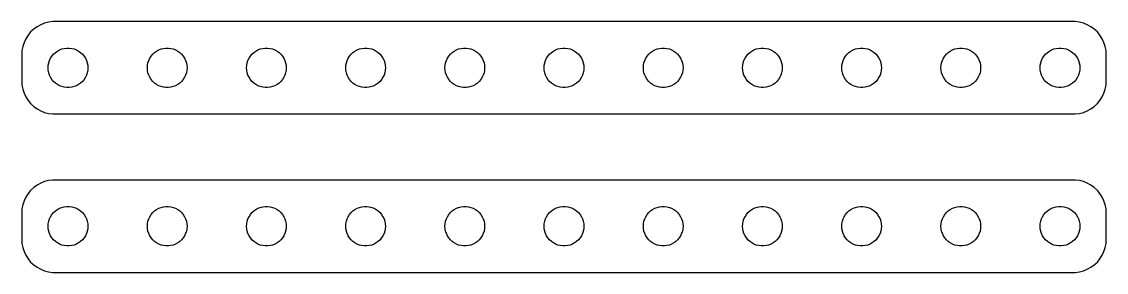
# Model space of a CAD drawing. Header units: metres. Extents: x -82 to 82, y 17 to 55.
import ezdxf

# ---------------------------------------------------------------- set-up
doc = ezdxf.new("R2010")
doc.units = ezdxf.units.M

msp = doc.modelspace()

# ---------------------------------------------------------------- linework, layer by layer
for p, q in [((-79.6791, 54.2216), (-80.1871, 53.8526)), ((-79.1289, 54.5241), (-79.6791, 54.2216)), ((-78.5451, 54.7553), (-79.1289, 54.5241)), ((-77.9369, 54.9114), (-78.5451, 54.7553)), ((-77.3139, 54.9901), (-77.9369, 54.9114)), ((77.3139, 54.9901), (-77.3139, 54.9901)), ((77.9369, 54.9114), (77.3139, 54.9901)), ((78.5451, 54.7553), (77.9369, 54.9114)), ((79.1289, 54.5241), (78.5451, 54.7553)), ((79.6791, 54.2216), (79.1289, 54.5241)), ((80.1871, 53.8526), (79.6791, 54.2216)), ((-81.0451, 52.9389), (-81.3815, 52.4088)), ((-80.6448, 53.4227), (-81.0451, 52.9389)), ((-80.1871, 53.8526), (-80.6448, 53.4227)), ((80.6448, 53.4227), (80.1871, 53.8526)), ((81.0451, 52.9389), (80.6448, 53.4227)), ((81.3815, 52.4088), (81.0451, 52.9389)), ((-81.8429, 51.2434), (-81.9606, 50.6267)), ((-81.6489, 51.8406), (-81.8429, 51.2434)), ((-81.3815, 52.4088), (-81.6489, 51.8406)), ((-76.2773, 50.7145), (-75.927, 50.8532)), ((-75.927, 50.8532), (-75.5621, 50.9469)), ((-75.5621, 50.9469), (-75.1884, 50.9941)), ((-75.1884, 50.9941), (-74.8116, 50.9941)), ((-74.8116, 50.9941), (-74.4379, 50.9469)), ((-74.4379, 50.9469), (-74.073, 50.8532)), ((-74.073, 50.8532), (-73.7227, 50.7145)), ((-61.2773, 50.7145), (-60.927, 50.8532)), ((-60.927, 50.8532), (-60.5621, 50.9469)), ((-60.5621, 50.9469), (-60.1884, 50.9941)), ((-60.1884, 50.9941), (-59.8116, 50.9941)), ((-59.8116, 50.9941), (-59.4379, 50.9469)), ((-59.4379, 50.9469), (-59.0729, 50.8532)), ((-59.0729, 50.8532), (-58.7227, 50.7145)), ((-46.2773, 50.7145), (-45.927, 50.8532)), ((-45.927, 50.8532), (-45.5621, 50.9469)), ((-45.5621, 50.9469), (-45.1884, 50.9941)), ((-45.1884, 50.9941), (-44.8116, 50.9941)), ((-44.8116, 50.9941), (-44.4379, 50.9469)), ((-44.4379, 50.9469), (-44.0729, 50.8532)), ((-44.0729, 50.8532), (-43.7227, 50.7145)), ((-31.2773, 50.7145), (-30.927, 50.8532)), ((-30.927, 50.8532), (-30.5621, 50.9469)), ((-30.5621, 50.9469), (-30.1884, 50.9941)), ((-30.1884, 50.9941), (-29.8116, 50.9941)), ((-29.8116, 50.9941), (-29.4379, 50.9469)), ((-29.4379, 50.9469), (-29.0729, 50.8532)), ((-29.0729, 50.8532), (-28.7227, 50.7145)), ((-16.2773, 50.7145), (-15.927, 50.8532)), ((-15.927, 50.8532), (-15.5621, 50.9469)), ((-15.5621, 50.9469), (-15.1884, 50.9941)), ((-15.1884, 50.9941), (-14.8116, 50.9941)), ((-14.8116, 50.9941), (-14.4379, 50.9469)), ((-14.4379, 50.9469), (-14.0729, 50.8532)), ((-14.0729, 50.8532), (-13.7227, 50.7145)), ((-1.27733, 50.7145), (-0.92705, 50.8532)), ((-0.92705, 50.8532), (-0.56213, 50.9469)), ((-0.56213, 50.9469), (-0.18837, 50.9941)), ((-0.18837, 50.9941), (0.18837, 50.9941)), ((0.18837, 50.9941), (0.56213, 50.9469)), ((0.56213, 50.9469), (0.92705, 50.8532)), ((0.92705, 50.8532), (1.27733, 50.7145)), ((13.7227, 50.7145), (14.0729, 50.8532)), ((14.0729, 50.8532), (14.4379, 50.9469)), ((14.4379, 50.9469), (14.8116, 50.9941)), ((14.8116, 50.9941), (15.1884, 50.9941)), ((15.1884, 50.9941), (15.5621, 50.9469)), ((15.5621, 50.9469), (15.927, 50.8532)), ((15.927, 50.8532), (16.2773, 50.7145)), ((28.7227, 50.7145), (29.0729, 50.8532)), ((29.0729, 50.8532), (29.4379, 50.9469)), ((29.4379, 50.9469), (29.8116, 50.9941)), ((29.8116, 50.9941), (30.1884, 50.9941)), ((30.1884, 50.9941), (30.5621, 50.9469)), ((30.5621, 50.9469), (30.927, 50.8532)), ((30.927, 50.8532), (31.2773, 50.7145)), ((43.7227, 50.7145), (44.0729, 50.8532)), ((44.0729, 50.8532), (44.4379, 50.9469)), ((44.4379, 50.9469), (44.8116, 50.9941)), ((44.8116, 50.9941), (45.1884, 50.9941)), ((45.1884, 50.9941), (45.5621, 50.9469)), ((45.5621, 50.9469), (45.927, 50.8532)), ((45.927, 50.8532), (46.2773, 50.7145)), ((58.7227, 50.7145), (59.0729, 50.8532)), ((59.0729, 50.8532), (59.4379, 50.9469)), ((59.4379, 50.9469), (59.8116, 50.9941)), ((59.8116, 50.9941), (60.1884, 50.9941)), ((60.1884, 50.9941), (60.5621, 50.9469)), ((60.5621, 50.9469), (60.927, 50.8532)), ((60.927, 50.8532), (61.2773, 50.7145)), ((73.7227, 50.7145), (74.073, 50.8532)), ((74.073, 50.8532), (74.4379, 50.9469)), ((74.4379, 50.9469), (74.8116, 50.9941)), ((74.8116, 50.9941), (75.1884, 50.9941)), ((75.1884, 50.9941), (75.5621, 50.9469)), ((75.5621, 50.9469), (75.927, 50.8532)), ((75.927, 50.8532), (76.2773, 50.7145)), ((81.6489, 51.8406), (81.3815, 52.4088)), ((81.8429, 51.2434), (81.6489, 51.8406)), ((81.9606, 50.6267), (81.8429, 51.2434)), ((-81.9606, 50.6267), (-82, 50)), ((-82, 50), (-82, 46)), ((-77.7893, 49.1044), (-77.6289, 49.4453)), ((-77.6289, 49.4453), (-77.427, 49.7634)), ((-77.427, 49.7634), (-77.1869, 50.0536)), ((-77.1869, 50.0536), (-76.9123, 50.3115)), ((-76.9123, 50.3115), (-76.6075, 50.533)), ((-76.6075, 50.533), (-76.2773, 50.7145)), ((-73.7227, 50.7145), (-73.3925, 50.533)), ((-73.3925, 50.533), (-73.0877, 50.3115)), ((-73.0877, 50.3115), (-72.8131, 50.0536)), ((-72.8131, 50.0536), (-72.573, 49.7634)), ((-72.573, 49.7634), (-72.3711, 49.4453)), ((-72.3711, 49.4453), (-72.2107, 49.1044)), ((-62.7893, 49.1044), (-62.6289, 49.4453)), ((-62.6289, 49.4453), (-62.427, 49.7634)), ((-62.427, 49.7634), (-62.1869, 50.0536)), ((-62.1869, 50.0536), (-61.9123, 50.3115)), ((-61.9123, 50.3115), (-61.6075, 50.533)), ((-61.6075, 50.533), (-61.2773, 50.7145)), ((-58.7227, 50.7145), (-58.3925, 50.533)), ((-58.3925, 50.533), (-58.0877, 50.3115)), ((-58.0877, 50.3115), (-57.8131, 50.0536)), ((-57.8131, 50.0536), (-57.5729, 49.7634)), ((-57.5729, 49.7634), (-57.3711, 49.4453)), ((-57.3711, 49.4453), (-57.2107, 49.1044)), ((-47.7893, 49.1044), (-47.6289, 49.4453)), ((-47.6289, 49.4453), (-47.427, 49.7634)), ((-47.427, 49.7634), (-47.1869, 50.0536)), ((-47.1869, 50.0536), (-46.9123, 50.3115)), ((-46.9123, 50.3115), (-46.6075, 50.533)), ((-46.6075, 50.533), (-46.2773, 50.7145)), ((-43.7227, 50.7145), (-43.3925, 50.533)), ((-43.3925, 50.533), (-43.0877, 50.3115)), ((-43.0877, 50.3115), (-42.8131, 50.0536)), ((-42.8131, 50.0536), (-42.5729, 49.7634)), ((-42.5729, 49.7634), (-42.3711, 49.4453)), ((-42.3711, 49.4453), (-42.2107, 49.1044)), ((-32.7893, 49.1044), (-32.6289, 49.4453)), ((-32.6289, 49.4453), (-32.427, 49.7634)), ((-32.427, 49.7634), (-32.1869, 50.0536)), ((-32.1869, 50.0536), (-31.9123, 50.3115)), ((-31.9123, 50.3115), (-31.6075, 50.533)), ((-31.6075, 50.533), (-31.2773, 50.7145)), ((-28.7227, 50.7145), (-28.3925, 50.533)), ((-28.3925, 50.533), (-28.0877, 50.3115)), ((-28.0877, 50.3115), (-27.8131, 50.0536)), ((-27.8131, 50.0536), (-27.5729, 49.7634)), ((-27.5729, 49.7634), (-27.3711, 49.4453)), ((-27.3711, 49.4453), (-27.2107, 49.1044)), ((-17.7893, 49.1044), (-17.6289, 49.4453)), ((-17.6289, 49.4453), (-17.427, 49.7634)), ((-17.427, 49.7634), (-17.1869, 50.0536)), ((-17.1869, 50.0536), (-16.9123, 50.3115)), ((-16.9123, 50.3115), (-16.6075, 50.533)), ((-16.6075, 50.533), (-16.2773, 50.7145)), ((-13.7227, 50.7145), (-13.3925, 50.533)), ((-13.3925, 50.533), (-13.0877, 50.3115)), ((-13.0877, 50.3115), (-12.8131, 50.0536)), ((-12.8131, 50.0536), (-12.5729, 49.7634)), ((-12.5729, 49.7634), (-12.3711, 49.4453)), ((-12.3711, 49.4453), (-12.2107, 49.1044)), ((-2.78932, 49.1044), (-2.62891, 49.4453)), ((-2.62891, 49.4453), (-2.42705, 49.7634)), ((-2.42705, 49.7634), (-2.1869, 50.0536)), ((-2.1869, 50.0536), (-1.91226, 50.3115)), ((-1.91226, 50.3115), (-1.60747, 50.533)), ((-1.60747, 50.533), (-1.27733, 50.7145)), ((1.27733, 50.7145), (1.60747, 50.533)), ((1.60747, 50.533), (1.91226, 50.3115)), ((1.91226, 50.3115), (2.1869, 50.0536)), ((2.1869, 50.0536), (2.42705, 49.7634)), ((2.42705, 49.7634), (2.62891, 49.4453)), ((2.62891, 49.4453), (2.78932, 49.1044)), ((12.2107, 49.1044), (12.3711, 49.4453)), ((12.3711, 49.4453), (12.5729, 49.7634)), ((12.5729, 49.7634), (12.8131, 50.0536)), ((12.8131, 50.0536), (13.0877, 50.3115)), ((13.0877, 50.3115), (13.3925, 50.533)), ((13.3925, 50.533), (13.7227, 50.7145)), ((16.2773, 50.7145), (16.6075, 50.533)), ((16.6075, 50.533), (16.9123, 50.3115)), ((16.9123, 50.3115), (17.1869, 50.0536)), ((17.1869, 50.0536), (17.427, 49.7634)), ((17.427, 49.7634), (17.6289, 49.4453)), ((17.6289, 49.4453), (17.7893, 49.1044)), ((27.2107, 49.1044), (27.3711, 49.4453)), ((27.3711, 49.4453), (27.5729, 49.7634)), ((27.5729, 49.7634), (27.8131, 50.0536)), ((27.8131, 50.0536), (28.0877, 50.3115)), ((28.0877, 50.3115), (28.3925, 50.533)), ((28.3925, 50.533), (28.7227, 50.7145)), ((31.2773, 50.7145), (31.6075, 50.533)), ((31.6075, 50.533), (31.9123, 50.3115)), ((31.9123, 50.3115), (32.1869, 50.0536)), ((32.1869, 50.0536), (32.427, 49.7634)), ((32.427, 49.7634), (32.6289, 49.4453)), ((32.6289, 49.4453), (32.7893, 49.1044)), ((42.2107, 49.1044), (42.3711, 49.4453)), ((42.3711, 49.4453), (42.5729, 49.7634)), ((42.5729, 49.7634), (42.8131, 50.0536)), ((42.8131, 50.0536), (43.0877, 50.3115)), ((43.0877, 50.3115), (43.3925, 50.533)), ((43.3925, 50.533), (43.7227, 50.7145)), ((46.2773, 50.7145), (46.6075, 50.533)), ((46.6075, 50.533), (46.9123, 50.3115)), ((46.9123, 50.3115), (47.1869, 50.0536)), ((47.1869, 50.0536), (47.427, 49.7634)), ((47.427, 49.7634), (47.6289, 49.4453)), ((47.6289, 49.4453), (47.7893, 49.1044)), ((57.2107, 49.1044), (57.3711, 49.4453)), ((57.3711, 49.4453), (57.5729, 49.7634)), ((57.5729, 49.7634), (57.8131, 50.0536)), ((57.8131, 50.0536), (58.0877, 50.3115)), ((58.0877, 50.3115), (58.3925, 50.533)), ((58.3925, 50.533), (58.7227, 50.7145)), ((61.2773, 50.7145), (61.6075, 50.533)), ((61.6075, 50.533), (61.9123, 50.3115)), ((61.9123, 50.3115), (62.1869, 50.0536)), ((62.1869, 50.0536), (62.427, 49.7634)), ((62.427, 49.7634), (62.6289, 49.4453)), ((62.6289, 49.4453), (62.7893, 49.1044)), ((72.2107, 49.1044), (72.3711, 49.4453)), ((72.3711, 49.4453), (72.573, 49.7634)), ((72.573, 49.7634), (72.8131, 50.0536)), ((72.8131, 50.0536), (73.0877, 50.3115)), ((73.0877, 50.3115), (73.3925, 50.533)), ((73.3925, 50.533), (73.7227, 50.7145)), ((76.2773, 50.7145), (76.6075, 50.533)), ((76.6075, 50.533), (76.9123, 50.3115)), ((76.9123, 50.3115), (77.1869, 50.0536)), ((77.1869, 50.0536), (77.427, 49.7634)), ((77.427, 49.7634), (77.6289, 49.4453)), ((77.6289, 49.4453), (77.7893, 49.1044)), ((82, 50), (81.9606, 50.6267)), ((82, 46), (82, 50)), ((-78, 48), (-77.9763, 48.376)), ((-77.9763, 47.624), (-78, 48)), ((-77.9763, 48.376), (-77.9057, 48.7461)), ((-77.9057, 47.2539), (-77.9763, 47.624)), ((-77.9057, 48.7461), (-77.7893, 49.1044)), ((-72.2107, 49.1044), (-72.0943, 48.7461)), ((-72.0943, 48.7461), (-72.0237, 48.376)), ((-72.0237, 47.624), (-72.0943, 47.2539)), ((-72.0237, 48.376), (-72, 48)), ((-72, 48), (-72.0237, 47.624)), ((-63, 48), (-62.9763, 48.376)), ((-62.9763, 47.624), (-63, 48)), ((-62.9763, 48.376), (-62.9057, 48.7461)), ((-62.9057, 47.2539), (-62.9763, 47.624)), ((-62.9057, 48.7461), (-62.7893, 49.1044)), ((-57.2107, 49.1044), (-57.0942, 48.7461)), ((-57.0942, 48.7461), (-57.0237, 48.376)), ((-57.0237, 47.624), (-57.0942, 47.2539)), ((-57.0237, 48.376), (-57, 48)), ((-57, 48), (-57.0237, 47.624)), ((-48, 48), (-47.9763, 48.376)), ((-47.9763, 47.624), (-48, 48)), ((-47.9763, 48.376), (-47.9057, 48.7461)), ((-47.9057, 47.2539), (-47.9763, 47.624)), ((-47.9057, 48.7461), (-47.7893, 49.1044)), ((-42.2107, 49.1044), (-42.0942, 48.7461)), ((-42.0942, 48.7461), (-42.0237, 48.376)), ((-42.0237, 47.624), (-42.0942, 47.2539)), ((-42.0237, 48.376), (-42, 48)), ((-42, 48), (-42.0237, 47.624)), ((-33, 48), (-32.9763, 48.376)), ((-32.9763, 47.624), (-33, 48)), ((-32.9763, 48.376), (-32.9057, 48.7461)), ((-32.9057, 47.2539), (-32.9763, 47.624)), ((-32.9057, 48.7461), (-32.7893, 49.1044)), ((-27.2107, 49.1044), (-27.0942, 48.7461)), ((-27.0942, 48.7461), (-27.0237, 48.376)), ((-27.0237, 47.624), (-27.0942, 47.2539)), ((-27.0237, 48.376), (-27, 48)), ((-27, 48), (-27.0237, 47.624)), ((-18, 48), (-17.9763, 48.376)), ((-17.9763, 47.624), (-18, 48)), ((-17.9763, 48.376), (-17.9057, 48.7461)), ((-17.9057, 47.2539), (-17.9763, 47.624)), ((-17.9057, 48.7461), (-17.7893, 49.1044)), ((-12.2107, 49.1044), (-12.0942, 48.7461)), ((-12.0942, 48.7461), (-12.0237, 48.376)), ((-12.0237, 47.624), (-12.0942, 47.2539)), ((-12.0237, 48.376), (-12, 48)), ((-12, 48), (-12.0237, 47.624)), ((-3, 48), (-2.97633, 48.376)), ((-2.97633, 47.624), (-3, 48)), ((-2.97633, 48.376), (-2.90575, 48.7461)), ((-2.90575, 47.2539), (-2.97633, 47.624)), ((-2.90575, 48.7461), (-2.78932, 49.1044)), ((2.78932, 49.1044), (2.90575, 48.7461)), ((2.90575, 48.7461), (2.97633, 48.376)), ((2.97633, 47.624), (2.90575, 47.2539)), ((2.97633, 48.376), (3, 48)), ((3, 48), (2.97633, 47.624)), ((12, 48), (12.0237, 48.376)), ((12.0237, 47.624), (12, 48)), ((12.0237, 48.376), (12.0942, 48.7461)), ((12.0942, 47.2539), (12.0237, 47.624)), ((12.0942, 48.7461), (12.2107, 49.1044)), ((17.7893, 49.1044), (17.9057, 48.7461)), ((17.9057, 48.7461), (17.9763, 48.376)), ((17.9763, 47.624), (17.9057, 47.2539)), ((17.9763, 48.376), (18, 48)), ((18, 48), (17.9763, 47.624)), ((27, 48), (27.0237, 48.376)), ((27.0237, 47.624), (27, 48)), ((27.0237, 48.376), (27.0942, 48.7461)), ((27.0942, 47.2539), (27.0237, 47.624)), ((27.0942, 48.7461), (27.2107, 49.1044)), ((32.7893, 49.1044), (32.9057, 48.7461)), ((32.9057, 48.7461), (32.9763, 48.376)), ((32.9763, 47.624), (32.9057, 47.2539)), ((32.9763, 48.376), (33, 48)), ((33, 48), (32.9763, 47.624)), ((42, 48), (42.0237, 48.376)), ((42.0237, 47.624), (42, 48)), ((42.0237, 48.376), (42.0942, 48.7461)), ((42.0942, 47.2539), (42.0237, 47.624)), ((42.0942, 48.7461), (42.2107, 49.1044)), ((47.7893, 49.1044), (47.9057, 48.7461)), ((47.9057, 48.7461), (47.9763, 48.376)), ((47.9763, 47.624), (47.9057, 47.2539)), ((47.9763, 48.376), (48, 48)), ((48, 48), (47.9763, 47.624)), ((57, 48), (57.0237, 48.376)), ((57.0237, 47.624), (57, 48)), ((57.0237, 48.376), (57.0942, 48.7461)), ((57.0942, 47.2539), (57.0237, 47.624)), ((57.0942, 48.7461), (57.2107, 49.1044)), ((62.7893, 49.1044), (62.9057, 48.7461)), ((62.9057, 48.7461), (62.9763, 48.376)), ((62.9763, 47.624), (62.9057, 47.2539)), ((62.9763, 48.376), (63, 48)), ((63, 48), (62.9763, 47.624)), ((72, 48), (72.0237, 48.376)), ((72.0237, 47.624), (72, 48)), ((72.0237, 48.376), (72.0943, 48.7461)), ((72.0943, 47.2539), (72.0237, 47.624)), ((72.0943, 48.7461), (72.2107, 49.1044)), ((77.7893, 49.1044), (77.9057, 48.7461)), ((77.9057, 48.7461), (77.9763, 48.376)), ((77.9763, 47.624), (77.9057, 47.2539)), ((77.9763, 48.376), (78, 48)), ((78, 48), (77.9763, 47.624)), ((-82, 46), (-81.9606, 45.3733)), ((-77.7893, 46.8956), (-77.9057, 47.2539)), ((-77.6289, 46.5547), (-77.7893, 46.8956)), ((-77.427, 46.2366), (-77.6289, 46.5547)), ((-77.1869, 45.9464), (-77.427, 46.2366)), ((-76.9123, 45.6885), (-77.1869, 45.9464)), ((-72.8131, 45.9464), (-73.0877, 45.6885)), ((-72.573, 46.2366), (-72.8131, 45.9464)), ((-72.3711, 46.5547), (-72.573, 46.2366)), ((-72.2107, 46.8956), (-72.3711, 46.5547)), ((-72.0943, 47.2539), (-72.2107, 46.8956)), ((-62.7893, 46.8956), (-62.9057, 47.2539)), ((-62.6289, 46.5547), (-62.7893, 46.8956)), ((-62.427, 46.2366), (-62.6289, 46.5547)), ((-62.1869, 45.9464), (-62.427, 46.2366)), ((-61.9123, 45.6885), (-62.1869, 45.9464)), ((-57.8131, 45.9464), (-58.0877, 45.6885)), ((-57.5729, 46.2366), (-57.8131, 45.9464)), ((-57.3711, 46.5547), (-57.5729, 46.2366)), ((-57.2107, 46.8956), (-57.3711, 46.5547)), ((-57.0942, 47.2539), (-57.2107, 46.8956)), ((-47.7893, 46.8956), (-47.9057, 47.2539)), ((-47.6289, 46.5547), (-47.7893, 46.8956)), ((-47.427, 46.2366), (-47.6289, 46.5547)), ((-47.1869, 45.9464), (-47.427, 46.2366)), ((-46.9123, 45.6885), (-47.1869, 45.9464)), ((-42.8131, 45.9464), (-43.0877, 45.6885)), ((-42.5729, 46.2366), (-42.8131, 45.9464)), ((-42.3711, 46.5547), (-42.5729, 46.2366)), ((-42.2107, 46.8956), (-42.3711, 46.5547)), ((-42.0942, 47.2539), (-42.2107, 46.8956)), ((-32.7893, 46.8956), (-32.9057, 47.2539)), ((-32.6289, 46.5547), (-32.7893, 46.8956)), ((-32.427, 46.2366), (-32.6289, 46.5547)), ((-32.1869, 45.9464), (-32.427, 46.2366)), ((-31.9123, 45.6885), (-32.1869, 45.9464)), ((-27.8131, 45.9464), (-28.0877, 45.6885)), ((-27.5729, 46.2366), (-27.8131, 45.9464)), ((-27.3711, 46.5547), (-27.5729, 46.2366)), ((-27.2107, 46.8956), (-27.3711, 46.5547)), ((-27.0942, 47.2539), (-27.2107, 46.8956)), ((-17.7893, 46.8956), (-17.9057, 47.2539)), ((-17.6289, 46.5547), (-17.7893, 46.8956)), ((-17.427, 46.2366), (-17.6289, 46.5547)), ((-17.1869, 45.9464), (-17.427, 46.2366)), ((-16.9123, 45.6885), (-17.1869, 45.9464)), ((-12.8131, 45.9464), (-13.0877, 45.6885)), ((-12.5729, 46.2366), (-12.8131, 45.9464)), ((-12.3711, 46.5547), (-12.5729, 46.2366)), ((-12.2107, 46.8956), (-12.3711, 46.5547)), ((-12.0942, 47.2539), (-12.2107, 46.8956)), ((-2.78932, 46.8956), (-2.90575, 47.2539)), ((-2.62891, 46.5547), (-2.78932, 46.8956)), ((-2.42705, 46.2366), (-2.62891, 46.5547)), ((-2.1869, 45.9464), (-2.42705, 46.2366)), ((-1.91226, 45.6885), (-2.1869, 45.9464)), ((2.1869, 45.9464), (1.91226, 45.6885)), ((2.42705, 46.2366), (2.1869, 45.9464)), ((2.62891, 46.5547), (2.42705, 46.2366)), ((2.78932, 46.8956), (2.62891, 46.5547)), ((2.90575, 47.2539), (2.78932, 46.8956)), ((12.2107, 46.8956), (12.0942, 47.2539)), ((12.3711, 46.5547), (12.2107, 46.8956)), ((12.5729, 46.2366), (12.3711, 46.5547)), ((12.8131, 45.9464), (12.5729, 46.2366)), ((13.0877, 45.6885), (12.8131, 45.9464)), ((17.1869, 45.9464), (16.9123, 45.6885)), ((17.427, 46.2366), (17.1869, 45.9464)), ((17.6289, 46.5547), (17.427, 46.2366)), ((17.7893, 46.8956), (17.6289, 46.5547)), ((17.9057, 47.2539), (17.7893, 46.8956)), ((27.2107, 46.8956), (27.0942, 47.2539)), ((27.3711, 46.5547), (27.2107, 46.8956)), ((27.5729, 46.2366), (27.3711, 46.5547)), ((27.8131, 45.9464), (27.5729, 46.2366)), ((28.0877, 45.6885), (27.8131, 45.9464)), ((32.1869, 45.9464), (31.9123, 45.6885)), ((32.427, 46.2366), (32.1869, 45.9464)), ((32.6289, 46.5547), (32.427, 46.2366)), ((32.7893, 46.8956), (32.6289, 46.5547)), ((32.9057, 47.2539), (32.7893, 46.8956)), ((42.2107, 46.8956), (42.0942, 47.2539)), ((42.3711, 46.5547), (42.2107, 46.8956)), ((42.5729, 46.2366), (42.3711, 46.5547)), ((42.8131, 45.9464), (42.5729, 46.2366)), ((43.0877, 45.6885), (42.8131, 45.9464)), ((47.1869, 45.9464), (46.9123, 45.6885)), ((47.427, 46.2366), (47.1869, 45.9464)), ((47.6289, 46.5547), (47.427, 46.2366)), ((47.7893, 46.8956), (47.6289, 46.5547)), ((47.9057, 47.2539), (47.7893, 46.8956)), ((57.2107, 46.8956), (57.0942, 47.2539)), ((57.3711, 46.5547), (57.2107, 46.8956)), ((57.5729, 46.2366), (57.3711, 46.5547)), ((57.8131, 45.9464), (57.5729, 46.2366)), ((58.0877, 45.6885), (57.8131, 45.9464)), ((62.1869, 45.9464), (61.9123, 45.6885)), ((62.427, 46.2366), (62.1869, 45.9464)), ((62.6289, 46.5547), (62.427, 46.2366)), ((62.7893, 46.8956), (62.6289, 46.5547)), ((62.9057, 47.2539), (62.7893, 46.8956)), ((72.2107, 46.8956), (72.0943, 47.2539)), ((72.3711, 46.5547), (72.2107, 46.8956)), ((72.573, 46.2366), (72.3711, 46.5547)), ((72.8131, 45.9464), (72.573, 46.2366)), ((73.0877, 45.6885), (72.8131, 45.9464)), ((77.1869, 45.9464), (76.9123, 45.6885)), ((77.427, 46.2366), (77.1869, 45.9464)), ((77.6289, 46.5547), (77.427, 46.2366)), ((77.7893, 46.8956), (77.6289, 46.5547)), ((77.9057, 47.2539), (77.7893, 46.8956)), ((81.9606, 45.3733), (82, 46)), ((-81.9606, 45.3733), (-81.8429, 44.7566)), ((-81.8429, 44.7566), (-81.6489, 44.1594)), ((-76.6075, 45.467), (-76.9123, 45.6885)), ((-76.2773, 45.2855), (-76.6075, 45.467)), ((-75.927, 45.1468), (-76.2773, 45.2855)), ((-75.5621, 45.0531), (-75.927, 45.1468)), ((-75.1884, 45.0059), (-75.5621, 45.0531)), ((-74.8116, 45.0059), (-75.1884, 45.0059)), ((-74.4379, 45.0531), (-74.8116, 45.0059)), ((-74.073, 45.1468), (-74.4379, 45.0531)), ((-73.7227, 45.2855), (-74.073, 45.1468)), ((-73.3925, 45.467), (-73.7227, 45.2855)), ((-73.0877, 45.6885), (-73.3925, 45.467)), ((-61.6075, 45.467), (-61.9123, 45.6885)), ((-61.2773, 45.2855), (-61.6075, 45.467)), ((-60.927, 45.1468), (-61.2773, 45.2855)), ((-60.5621, 45.0531), (-60.927, 45.1468)), ((-60.1884, 45.0059), (-60.5621, 45.0531)), ((-59.8116, 45.0059), (-60.1884, 45.0059)), ((-59.4379, 45.0531), (-59.8116, 45.0059)), ((-59.0729, 45.1468), (-59.4379, 45.0531)), ((-58.7227, 45.2855), (-59.0729, 45.1468)), ((-58.3925, 45.467), (-58.7227, 45.2855)), ((-58.0877, 45.6885), (-58.3925, 45.467)), ((-46.6075, 45.467), (-46.9123, 45.6885)), ((-46.2773, 45.2855), (-46.6075, 45.467)), ((-45.927, 45.1468), (-46.2773, 45.2855)), ((-45.5621, 45.0531), (-45.927, 45.1468)), ((-45.1884, 45.0059), (-45.5621, 45.0531)), ((-44.8116, 45.0059), (-45.1884, 45.0059)), ((-44.4379, 45.0531), (-44.8116, 45.0059)), ((-44.0729, 45.1468), (-44.4379, 45.0531)), ((-43.7227, 45.2855), (-44.0729, 45.1468)), ((-43.3925, 45.467), (-43.7227, 45.2855)), ((-43.0877, 45.6885), (-43.3925, 45.467)), ((-31.6075, 45.467), (-31.9123, 45.6885)), ((-31.2773, 45.2855), (-31.6075, 45.467)), ((-30.927, 45.1468), (-31.2773, 45.2855)), ((-30.5621, 45.0531), (-30.927, 45.1468)), ((-30.1884, 45.0059), (-30.5621, 45.0531)), ((-29.8116, 45.0059), (-30.1884, 45.0059)), ((-29.4379, 45.0531), (-29.8116, 45.0059)), ((-29.0729, 45.1468), (-29.4379, 45.0531)), ((-28.7227, 45.2855), (-29.0729, 45.1468)), ((-28.3925, 45.467), (-28.7227, 45.2855)), ((-28.0877, 45.6885), (-28.3925, 45.467)), ((-16.6075, 45.467), (-16.9123, 45.6885)), ((-16.2773, 45.2855), (-16.6075, 45.467)), ((-15.927, 45.1468), (-16.2773, 45.2855)), ((-15.5621, 45.0531), (-15.927, 45.1468)), ((-15.1884, 45.0059), (-15.5621, 45.0531)), ((-14.8116, 45.0059), (-15.1884, 45.0059)), ((-14.4379, 45.0531), (-14.8116, 45.0059)), ((-14.0729, 45.1468), (-14.4379, 45.0531)), ((-13.7227, 45.2855), (-14.0729, 45.1468)), ((-13.3925, 45.467), (-13.7227, 45.2855)), ((-13.0877, 45.6885), (-13.3925, 45.467)), ((-1.60747, 45.467), (-1.91226, 45.6885)), ((-1.27733, 45.2855), (-1.60747, 45.467)), ((-0.92705, 45.1468), (-1.27733, 45.2855)), ((-0.56213, 45.0531), (-0.92705, 45.1468)), ((-0.18837, 45.0059), (-0.56213, 45.0531)), ((0.18837, 45.0059), (-0.18837, 45.0059)), ((0.56213, 45.0531), (0.18837, 45.0059)), ((0.92705, 45.1468), (0.56213, 45.0531)), ((1.27733, 45.2855), (0.92705, 45.1468)), ((1.60747, 45.467), (1.27733, 45.2855)), ((1.91226, 45.6885), (1.60747, 45.467)), ((13.3925, 45.467), (13.0877, 45.6885)), ((13.7227, 45.2855), (13.3925, 45.467)), ((14.0729, 45.1468), (13.7227, 45.2855)), ((14.4379, 45.0531), (14.0729, 45.1468)), ((14.8116, 45.0059), (14.4379, 45.0531)), ((15.1884, 45.0059), (14.8116, 45.0059)), ((15.5621, 45.0531), (15.1884, 45.0059)), ((15.927, 45.1468), (15.5621, 45.0531)), ((16.2773, 45.2855), (15.927, 45.1468)), ((16.6075, 45.467), (16.2773, 45.2855)), ((16.9123, 45.6885), (16.6075, 45.467)), ((28.3925, 45.467), (28.0877, 45.6885)), ((28.7227, 45.2855), (28.3925, 45.467)), ((29.0729, 45.1468), (28.7227, 45.2855)), ((29.4379, 45.0531), (29.0729, 45.1468)), ((29.8116, 45.0059), (29.4379, 45.0531)), ((30.1884, 45.0059), (29.8116, 45.0059)), ((30.5621, 45.0531), (30.1884, 45.0059)), ((30.927, 45.1468), (30.5621, 45.0531)), ((31.2773, 45.2855), (30.927, 45.1468)), ((31.6075, 45.467), (31.2773, 45.2855)), ((31.9123, 45.6885), (31.6075, 45.467)), ((43.3925, 45.467), (43.0877, 45.6885)), ((43.7227, 45.2855), (43.3925, 45.467)), ((44.0729, 45.1468), (43.7227, 45.2855)), ((44.4379, 45.0531), (44.0729, 45.1468)), ((44.8116, 45.0059), (44.4379, 45.0531)), ((45.1884, 45.0059), (44.8116, 45.0059)), ((45.5621, 45.0531), (45.1884, 45.0059)), ((45.927, 45.1468), (45.5621, 45.0531)), ((46.2773, 45.2855), (45.927, 45.1468)), ((46.6075, 45.467), (46.2773, 45.2855)), ((46.9123, 45.6885), (46.6075, 45.467)), ((58.3925, 45.467), (58.0877, 45.6885)), ((58.7227, 45.2855), (58.3925, 45.467)), ((59.0729, 45.1468), (58.7227, 45.2855)), ((59.4379, 45.0531), (59.0729, 45.1468)), ((59.8116, 45.0059), (59.4379, 45.0531)), ((60.1884, 45.0059), (59.8116, 45.0059)), ((60.5621, 45.0531), (60.1884, 45.0059)), ((60.927, 45.1468), (60.5621, 45.0531)), ((61.2773, 45.2855), (60.927, 45.1468)), ((61.6075, 45.467), (61.2773, 45.2855)), ((61.9123, 45.6885), (61.6075, 45.467)), ((73.3925, 45.467), (73.0877, 45.6885)), ((73.7227, 45.2855), (73.3925, 45.467)), ((74.073, 45.1468), (73.7227, 45.2855)), ((74.4379, 45.0531), (74.073, 45.1468)), ((74.8116, 45.0059), (74.4379, 45.0531)), ((75.1884, 45.0059), (74.8116, 45.0059)), ((75.5621, 45.0531), (75.1884, 45.0059)), ((75.927, 45.1468), (75.5621, 45.0531)), ((76.2773, 45.2855), (75.927, 45.1468)), ((76.6075, 45.467), (76.2773, 45.2855)), ((76.9123, 45.6885), (76.6075, 45.467)), ((81.6489, 44.1594), (81.8429, 44.7566)), ((81.8429, 44.7566), (81.9606, 45.3733)), ((-81.6489, 44.1594), (-81.3815, 43.5912)), ((-81.3815, 43.5912), (-81.0451, 43.0611)), ((-81.0451, 43.0611), (-80.6448, 42.5773)), ((80.6448, 42.5773), (81.0451, 43.0611)), ((81.0451, 43.0611), (81.3815, 43.5912)), ((81.3815, 43.5912), (81.6489, 44.1594)), ((-80.6448, 42.5773), (-80.1871, 42.1474)), ((-80.1871, 42.1474), (-79.6791, 41.7784)), ((-79.6791, 41.7784), (-79.1289, 41.4759)), ((-79.1289, 41.4759), (-78.5451, 41.2447)), ((-78.5451, 41.2447), (-77.9369, 41.0886)), ((-77.9369, 41.0886), (-77.3139, 41.0099)), ((-77.3139, 41.0099), (77.3139, 41.0099)), ((77.3139, 41.0099), (77.9369, 41.0886)), ((77.9369, 41.0886), (78.5451, 41.2447)), ((78.5451, 41.2447), (79.1289, 41.4759)), ((79.1289, 41.4759), (79.6791, 41.7784)), ((79.6791, 41.7784), (80.1871, 42.1474)), ((80.1871, 42.1474), (80.6448, 42.5773)), ((-80.1871, 29.8526), (-80.6448, 29.4227)), ((-79.6791, 30.2216), (-80.1871, 29.8526)), ((-79.1289, 30.5241), (-79.6791, 30.2216)), ((-78.5451, 30.7553), (-79.1289, 30.5241)), ((-77.9369, 30.9114), (-78.5451, 30.7553)), ((-77.3139, 30.9901), (-77.9369, 30.9114)), ((77.3139, 30.9901), (-77.3139, 30.9901)), ((77.9369, 30.9114), (77.3139, 30.9901)), ((78.5451, 30.7553), (77.9369, 30.9114)), ((79.1289, 30.5241), (78.5451, 30.7553)), ((79.6791, 30.2216), (79.1289, 30.5241)), ((80.1871, 29.8526), (79.6791, 30.2216)), ((80.6448, 29.4227), (80.1871, 29.8526)), ((-81.3815, 28.4088), (-81.6489, 27.8406)), ((-81.0451, 28.9389), (-81.3815, 28.4088)), ((-80.6448, 29.4227), (-81.0451, 28.9389)), ((81.0451, 28.9389), (80.6448, 29.4227)), ((81.3815, 28.4088), (81.0451, 28.9389)), ((81.6489, 27.8406), (81.3815, 28.4088)), ((-81.9606, 26.6267), (-82, 26)), ((-81.8429, 27.2434), (-81.9606, 26.6267)), ((-81.6489, 27.8406), (-81.8429, 27.2434)), ((-77.1869, 26.0536), (-76.9123, 26.3115)), ((-76.9123, 26.3115), (-76.6075, 26.533)), ((-76.6075, 26.533), (-76.2773, 26.7145)), ((-76.2773, 26.7145), (-75.927, 26.8532)), ((-75.927, 26.8532), (-75.5621, 26.9469)), ((-75.5621, 26.9469), (-75.1884, 26.9941)), ((-75.1884, 26.9941), (-74.8116, 26.9941)), ((-74.8116, 26.9941), (-74.4379, 26.9469)), ((-74.4379, 26.9469), (-74.073, 26.8532)), ((-74.073, 26.8532), (-73.7227, 26.7145)), ((-73.7227, 26.7145), (-73.3925, 26.533)), ((-73.3925, 26.533), (-73.0877, 26.3115)), ((-73.0877, 26.3115), (-72.8131, 26.0536)), ((-62.1869, 26.0536), (-61.9123, 26.3115)), ((-61.9123, 26.3115), (-61.6075, 26.533)), ((-61.6075, 26.533), (-61.2773, 26.7145)), ((-61.2773, 26.7145), (-60.927, 26.8532)), ((-60.927, 26.8532), (-60.5621, 26.9469)), ((-60.5621, 26.9469), (-60.1884, 26.9941)), ((-60.1884, 26.9941), (-59.8116, 26.9941)), ((-59.8116, 26.9941), (-59.4379, 26.9469)), ((-59.4379, 26.9469), (-59.0729, 26.8532)), ((-59.0729, 26.8532), (-58.7227, 26.7145)), ((-58.7227, 26.7145), (-58.3925, 26.533)), ((-58.3925, 26.533), (-58.0877, 26.3115)), ((-58.0877, 26.3115), (-57.8131, 26.0536)), ((-47.1869, 26.0536), (-46.9123, 26.3115)), ((-46.9123, 26.3115), (-46.6075, 26.533)), ((-46.6075, 26.533), (-46.2773, 26.7145)), ((-46.2773, 26.7145), (-45.927, 26.8532)), ((-45.927, 26.8532), (-45.5621, 26.9469)), ((-45.5621, 26.9469), (-45.1884, 26.9941)), ((-45.1884, 26.9941), (-44.8116, 26.9941)), ((-44.8116, 26.9941), (-44.4379, 26.9469)), ((-44.4379, 26.9469), (-44.0729, 26.8532)), ((-44.0729, 26.8532), (-43.7227, 26.7145)), ((-43.7227, 26.7145), (-43.3925, 26.533)), ((-43.3925, 26.533), (-43.0877, 26.3115)), ((-43.0877, 26.3115), (-42.8131, 26.0536)), ((-32.1869, 26.0536), (-31.9123, 26.3115)), ((-31.9123, 26.3115), (-31.6075, 26.533)), ((-31.6075, 26.533), (-31.2773, 26.7145)), ((-31.2773, 26.7145), (-30.927, 26.8532)), ((-30.927, 26.8532), (-30.5621, 26.9469)), ((-30.5621, 26.9469), (-30.1884, 26.9941)), ((-30.1884, 26.9941), (-29.8116, 26.9941)), ((-29.8116, 26.9941), (-29.4379, 26.9469)), ((-29.4379, 26.9469), (-29.0729, 26.8532)), ((-29.0729, 26.8532), (-28.7227, 26.7145)), ((-28.7227, 26.7145), (-28.3925, 26.533)), ((-28.3925, 26.533), (-28.0877, 26.3115)), ((-28.0877, 26.3115), (-27.8131, 26.0536)), ((-17.1869, 26.0536), (-16.9123, 26.3115)), ((-16.9123, 26.3115), (-16.6075, 26.533)), ((-16.6075, 26.533), (-16.2773, 26.7145)), ((-16.2773, 26.7145), (-15.927, 26.8532)), ((-15.927, 26.8532), (-15.5621, 26.9469)), ((-15.5621, 26.9469), (-15.1884, 26.9941)), ((-15.1884, 26.9941), (-14.8116, 26.9941)), ((-14.8116, 26.9941), (-14.4379, 26.9469)), ((-14.4379, 26.9469), (-14.0729, 26.8532)), ((-14.0729, 26.8532), (-13.7227, 26.7145)), ((-13.7227, 26.7145), (-13.3925, 26.533)), ((-13.3925, 26.533), (-13.0877, 26.3115)), ((-13.0877, 26.3115), (-12.8131, 26.0536)), ((-2.1869, 26.0536), (-1.91226, 26.3115)), ((-1.91226, 26.3115), (-1.60747, 26.533)), ((-1.60747, 26.533), (-1.27733, 26.7145)), ((-1.27733, 26.7145), (-0.92705, 26.8532)), ((-0.92705, 26.8532), (-0.56213, 26.9469)), ((-0.56213, 26.9469), (-0.18837, 26.9941)), ((-0.18837, 26.9941), (0.18837, 26.9941)), ((0.18837, 26.9941), (0.56213, 26.9469)), ((0.56213, 26.9469), (0.92705, 26.8532)), ((0.92705, 26.8532), (1.27733, 26.7145)), ((1.27733, 26.7145), (1.60747, 26.533)), ((1.60747, 26.533), (1.91226, 26.3115)), ((1.91226, 26.3115), (2.1869, 26.0536)), ((12.8131, 26.0536), (13.0877, 26.3115)), ((13.0877, 26.3115), (13.3925, 26.533)), ((13.3925, 26.533), (13.7227, 26.7145)), ((13.7227, 26.7145), (14.0729, 26.8532)), ((14.0729, 26.8532), (14.4379, 26.9469)), ((14.4379, 26.9469), (14.8116, 26.9941)), ((14.8116, 26.9941), (15.1884, 26.9941)), ((15.1884, 26.9941), (15.5621, 26.9469)), ((15.5621, 26.9469), (15.927, 26.8532)), ((15.927, 26.8532), (16.2773, 26.7145)), ((16.2773, 26.7145), (16.6075, 26.533)), ((16.6075, 26.533), (16.9123, 26.3115)), ((16.9123, 26.3115), (17.1869, 26.0536)), ((27.8131, 26.0536), (28.0877, 26.3115)), ((28.0877, 26.3115), (28.3925, 26.533)), ((28.3925, 26.533), (28.7227, 26.7145)), ((28.7227, 26.7145), (29.0729, 26.8532)), ((29.0729, 26.8532), (29.4379, 26.9469)), ((29.4379, 26.9469), (29.8116, 26.9941)), ((29.8116, 26.9941), (30.1884, 26.9941)), ((30.1884, 26.9941), (30.5621, 26.9469)), ((30.5621, 26.9469), (30.927, 26.8532)), ((30.927, 26.8532), (31.2773, 26.7145)), ((31.2773, 26.7145), (31.6075, 26.533)), ((31.6075, 26.533), (31.9123, 26.3115)), ((31.9123, 26.3115), (32.1869, 26.0536)), ((42.8131, 26.0536), (43.0877, 26.3115)), ((43.0877, 26.3115), (43.3925, 26.533)), ((43.3925, 26.533), (43.7227, 26.7145)), ((43.7227, 26.7145), (44.0729, 26.8532)), ((44.0729, 26.8532), (44.4379, 26.9469)), ((44.4379, 26.9469), (44.8116, 26.9941)), ((44.8116, 26.9941), (45.1884, 26.9941)), ((45.1884, 26.9941), (45.5621, 26.9469)), ((45.5621, 26.9469), (45.927, 26.8532)), ((45.927, 26.8532), (46.2773, 26.7145)), ((46.2773, 26.7145), (46.6075, 26.533)), ((46.6075, 26.533), (46.9123, 26.3115)), ((46.9123, 26.3115), (47.1869, 26.0536)), ((57.8131, 26.0536), (58.0877, 26.3115)), ((58.0877, 26.3115), (58.3925, 26.533)), ((58.3925, 26.533), (58.7227, 26.7145)), ((58.7227, 26.7145), (59.0729, 26.8532)), ((59.0729, 26.8532), (59.4379, 26.9469)), ((59.4379, 26.9469), (59.8116, 26.9941)), ((59.8116, 26.9941), (60.1884, 26.9941)), ((60.1884, 26.9941), (60.5621, 26.9469)), ((60.5621, 26.9469), (60.927, 26.8532)), ((60.927, 26.8532), (61.2773, 26.7145)), ((61.2773, 26.7145), (61.6075, 26.533)), ((61.6075, 26.533), (61.9123, 26.3115)), ((61.9123, 26.3115), (62.1869, 26.0536)), ((72.8131, 26.0536), (73.0877, 26.3115)), ((73.0877, 26.3115), (73.3925, 26.533)), ((73.3925, 26.533), (73.7227, 26.7145)), ((73.7227, 26.7145), (74.073, 26.8532)), ((74.073, 26.8532), (74.4379, 26.9469)), ((74.4379, 26.9469), (74.8116, 26.9941)), ((74.8116, 26.9941), (75.1884, 26.9941)), ((75.1884, 26.9941), (75.5621, 26.9469)), ((75.5621, 26.9469), (75.927, 26.8532)), ((75.927, 26.8532), (76.2773, 26.7145)), ((76.2773, 26.7145), (76.6075, 26.533)), ((76.6075, 26.533), (76.9123, 26.3115)), ((76.9123, 26.3115), (77.1869, 26.0536)), ((81.8429, 27.2434), (81.6489, 27.8406)), ((81.9606, 26.6267), (81.8429, 27.2434)), ((82, 26), (81.9606, 26.6267)), ((-82, 26), (-82, 22)), ((-77.9763, 24.376), (-77.9057, 24.7461)), ((-77.9057, 24.7461), (-77.7893, 25.1044)), ((-77.7893, 25.1044), (-77.6289, 25.4453)), ((-77.6289, 25.4453), (-77.427, 25.7634)), ((-77.427, 25.7634), (-77.1869, 26.0536)), ((-72.8131, 26.0536), (-72.573, 25.7634)), ((-72.573, 25.7634), (-72.3711, 25.4453)), ((-72.3711, 25.4453), (-72.2107, 25.1044)), ((-72.2107, 25.1044), (-72.0943, 24.7461)), ((-72.0943, 24.7461), (-72.0237, 24.376)), ((-62.9763, 24.376), (-62.9057, 24.7461)), ((-62.9057, 24.7461), (-62.7893, 25.1044)), ((-62.7893, 25.1044), (-62.6289, 25.4453)), ((-62.6289, 25.4453), (-62.427, 25.7634)), ((-62.427, 25.7634), (-62.1869, 26.0536)), ((-57.8131, 26.0536), (-57.5729, 25.7634)), ((-57.5729, 25.7634), (-57.3711, 25.4453)), ((-57.3711, 25.4453), (-57.2107, 25.1044)), ((-57.2107, 25.1044), (-57.0942, 24.7461)), ((-57.0942, 24.7461), (-57.0237, 24.376)), ((-47.9763, 24.376), (-47.9057, 24.7461)), ((-47.9057, 24.7461), (-47.7893, 25.1044)), ((-47.7893, 25.1044), (-47.6289, 25.4453)), ((-47.6289, 25.4453), (-47.427, 25.7634)), ((-47.427, 25.7634), (-47.1869, 26.0536)), ((-42.8131, 26.0536), (-42.5729, 25.7634)), ((-42.5729, 25.7634), (-42.3711, 25.4453)), ((-42.3711, 25.4453), (-42.2107, 25.1044)), ((-42.2107, 25.1044), (-42.0942, 24.7461)), ((-42.0942, 24.7461), (-42.0237, 24.376)), ((-32.9763, 24.376), (-32.9057, 24.7461)), ((-32.9057, 24.7461), (-32.7893, 25.1044)), ((-32.7893, 25.1044), (-32.6289, 25.4453)), ((-32.6289, 25.4453), (-32.427, 25.7634)), ((-32.427, 25.7634), (-32.1869, 26.0536)), ((-27.8131, 26.0536), (-27.5729, 25.7634)), ((-27.5729, 25.7634), (-27.3711, 25.4453)), ((-27.3711, 25.4453), (-27.2107, 25.1044)), ((-27.2107, 25.1044), (-27.0942, 24.7461)), ((-27.0942, 24.7461), (-27.0237, 24.376)), ((-17.9763, 24.376), (-17.9057, 24.7461)), ((-17.9057, 24.7461), (-17.7893, 25.1044)), ((-17.7893, 25.1044), (-17.6289, 25.4453)), ((-17.6289, 25.4453), (-17.427, 25.7634)), ((-17.427, 25.7634), (-17.1869, 26.0536)), ((-12.8131, 26.0536), (-12.5729, 25.7634)), ((-12.5729, 25.7634), (-12.3711, 25.4453)), ((-12.3711, 25.4453), (-12.2107, 25.1044)), ((-12.2107, 25.1044), (-12.0942, 24.7461)), ((-12.0942, 24.7461), (-12.0237, 24.376)), ((-2.97633, 24.376), (-2.90575, 24.7461)), ((-2.90575, 24.7461), (-2.78932, 25.1044)), ((-2.78932, 25.1044), (-2.62891, 25.4453)), ((-2.62891, 25.4453), (-2.42705, 25.7634)), ((-2.42705, 25.7634), (-2.1869, 26.0536)), ((2.1869, 26.0536), (2.42705, 25.7634)), ((2.42705, 25.7634), (2.62891, 25.4453)), ((2.62891, 25.4453), (2.78932, 25.1044)), ((2.78932, 25.1044), (2.90575, 24.7461)), ((2.90575, 24.7461), (2.97633, 24.376)), ((12.0237, 24.376), (12.0942, 24.7461)), ((12.0942, 24.7461), (12.2107, 25.1044)), ((12.2107, 25.1044), (12.3711, 25.4453)), ((12.3711, 25.4453), (12.5729, 25.7634)), ((12.5729, 25.7634), (12.8131, 26.0536)), ((17.1869, 26.0536), (17.427, 25.7634)), ((17.427, 25.7634), (17.6289, 25.4453)), ((17.6289, 25.4453), (17.7893, 25.1044)), ((17.7893, 25.1044), (17.9057, 24.7461)), ((17.9057, 24.7461), (17.9763, 24.376)), ((27.0237, 24.376), (27.0942, 24.7461)), ((27.0942, 24.7461), (27.2107, 25.1044)), ((27.2107, 25.1044), (27.3711, 25.4453)), ((27.3711, 25.4453), (27.5729, 25.7634)), ((27.5729, 25.7634), (27.8131, 26.0536)), ((32.1869, 26.0536), (32.427, 25.7634)), ((32.427, 25.7634), (32.6289, 25.4453)), ((32.6289, 25.4453), (32.7893, 25.1044)), ((32.7893, 25.1044), (32.9057, 24.7461)), ((32.9057, 24.7461), (32.9763, 24.376)), ((42.0237, 24.376), (42.0942, 24.7461)), ((42.0942, 24.7461), (42.2107, 25.1044)), ((42.2107, 25.1044), (42.3711, 25.4453)), ((42.3711, 25.4453), (42.5729, 25.7634)), ((42.5729, 25.7634), (42.8131, 26.0536)), ((47.1869, 26.0536), (47.427, 25.7634)), ((47.427, 25.7634), (47.6289, 25.4453)), ((47.6289, 25.4453), (47.7893, 25.1044)), ((47.7893, 25.1044), (47.9057, 24.7461)), ((47.9057, 24.7461), (47.9763, 24.376)), ((57.0237, 24.376), (57.0942, 24.7461)), ((57.0942, 24.7461), (57.2107, 25.1044)), ((57.2107, 25.1044), (57.3711, 25.4453)), ((57.3711, 25.4453), (57.5729, 25.7634)), ((57.5729, 25.7634), (57.8131, 26.0536)), ((62.1869, 26.0536), (62.427, 25.7634)), ((62.427, 25.7634), (62.6289, 25.4453)), ((62.6289, 25.4453), (62.7893, 25.1044)), ((62.7893, 25.1044), (62.9057, 24.7461)), ((62.9057, 24.7461), (62.9763, 24.376)), ((72.0237, 24.376), (72.0943, 24.7461)), ((72.0943, 24.7461), (72.2107, 25.1044)), ((72.2107, 25.1044), (72.3711, 25.4453)), ((72.3711, 25.4453), (72.573, 25.7634)), ((72.573, 25.7634), (72.8131, 26.0536)), ((77.1869, 26.0536), (77.427, 25.7634)), ((77.427, 25.7634), (77.6289, 25.4453)), ((77.6289, 25.4453), (77.7893, 25.1044)), ((77.7893, 25.1044), (77.9057, 24.7461)), ((77.9057, 24.7461), (77.9763, 24.376)), ((82, 22), (82, 26)), ((-78, 24), (-77.9763, 24.376)), ((-77.9763, 23.624), (-78, 24)), ((-77.9057, 23.2539), (-77.9763, 23.624)), ((-77.7893, 22.8956), (-77.9057, 23.2539)), ((-72.0943, 23.2539), (-72.2107, 22.8956)), ((-72.0237, 23.624), (-72.0943, 23.2539)), ((-72.0237, 24.376), (-72, 24)), ((-72, 24), (-72.0237, 23.624)), ((-63, 24), (-62.9763, 24.376)), ((-62.9763, 23.624), (-63, 24)), ((-62.9057, 23.2539), (-62.9763, 23.624)), ((-62.7893, 22.8956), (-62.9057, 23.2539)), ((-57.0942, 23.2539), (-57.2107, 22.8956)), ((-57.0237, 23.624), (-57.0942, 23.2539)), ((-57.0237, 24.376), (-57, 24)), ((-57, 24), (-57.0237, 23.624)), ((-48, 24), (-47.9763, 24.376)), ((-47.9763, 23.624), (-48, 24)), ((-47.9057, 23.2539), (-47.9763, 23.624)), ((-47.7893, 22.8956), (-47.9057, 23.2539)), ((-42.0942, 23.2539), (-42.2107, 22.8956)), ((-42.0237, 23.624), (-42.0942, 23.2539)), ((-42.0237, 24.376), (-42, 24)), ((-42, 24), (-42.0237, 23.624)), ((-33, 24), (-32.9763, 24.376)), ((-32.9763, 23.624), (-33, 24)), ((-32.9057, 23.2539), (-32.9763, 23.624)), ((-32.7893, 22.8956), (-32.9057, 23.2539)), ((-27.0942, 23.2539), (-27.2107, 22.8956)), ((-27.0237, 23.624), (-27.0942, 23.2539)), ((-27.0237, 24.376), (-27, 24)), ((-27, 24), (-27.0237, 23.624)), ((-18, 24), (-17.9763, 24.376)), ((-17.9763, 23.624), (-18, 24)), ((-17.9057, 23.2539), (-17.9763, 23.624)), ((-17.7893, 22.8956), (-17.9057, 23.2539)), ((-12.0942, 23.2539), (-12.2107, 22.8956)), ((-12.0237, 23.624), (-12.0942, 23.2539)), ((-12.0237, 24.376), (-12, 24)), ((-12, 24), (-12.0237, 23.624)), ((-3, 24), (-2.97633, 24.376)), ((-2.97633, 23.624), (-3, 24)), ((-2.90575, 23.2539), (-2.97633, 23.624)), ((-2.78932, 22.8956), (-2.90575, 23.2539)), ((2.90575, 23.2539), (2.78932, 22.8956)), ((2.97633, 23.624), (2.90575, 23.2539)), ((2.97633, 24.376), (3, 24)), ((3, 24), (2.97633, 23.624)), ((12, 24), (12.0237, 24.376)), ((12.0237, 23.624), (12, 24)), ((12.0942, 23.2539), (12.0237, 23.624)), ((12.2107, 22.8956), (12.0942, 23.2539)), ((17.9057, 23.2539), (17.7893, 22.8956)), ((17.9763, 23.624), (17.9057, 23.2539)), ((17.9763, 24.376), (18, 24)), ((18, 24), (17.9763, 23.624)), ((27, 24), (27.0237, 24.376)), ((27.0237, 23.624), (27, 24)), ((27.0942, 23.2539), (27.0237, 23.624)), ((27.2107, 22.8956), (27.0942, 23.2539)), ((32.9057, 23.2539), (32.7893, 22.8956)), ((32.9763, 23.624), (32.9057, 23.2539)), ((32.9763, 24.376), (33, 24)), ((33, 24), (32.9763, 23.624)), ((42, 24), (42.0237, 24.376)), ((42.0237, 23.624), (42, 24)), ((42.0942, 23.2539), (42.0237, 23.624)), ((42.2107, 22.8956), (42.0942, 23.2539)), ((47.9057, 23.2539), (47.7893, 22.8956)), ((47.9763, 23.624), (47.9057, 23.2539)), ((47.9763, 24.376), (48, 24)), ((48, 24), (47.9763, 23.624)), ((57, 24), (57.0237, 24.376)), ((57.0237, 23.624), (57, 24)), ((57.0942, 23.2539), (57.0237, 23.624)), ((57.2107, 22.8956), (57.0942, 23.2539)), ((62.9057, 23.2539), (62.7893, 22.8956)), ((62.9763, 23.624), (62.9057, 23.2539)), ((62.9763, 24.376), (63, 24)), ((63, 24), (62.9763, 23.624)), ((72, 24), (72.0237, 24.376)), ((72.0237, 23.624), (72, 24)), ((72.0943, 23.2539), (72.0237, 23.624)), ((72.2107, 22.8956), (72.0943, 23.2539)), ((77.9057, 23.2539), (77.7893, 22.8956)), ((77.9763, 23.624), (77.9057, 23.2539)), ((77.9763, 24.376), (78, 24)), ((78, 24), (77.9763, 23.624)), ((-82, 22), (-81.9606, 21.3733)), ((-81.9606, 21.3733), (-81.8429, 20.7566)), ((-77.6289, 22.5547), (-77.7893, 22.8956)), ((-77.427, 22.2366), (-77.6289, 22.5547)), ((-77.1869, 21.9464), (-77.427, 22.2366)), ((-76.9123, 21.6885), (-77.1869, 21.9464)), ((-76.6075, 21.467), (-76.9123, 21.6885)), ((-76.2773, 21.2855), (-76.6075, 21.467)), ((-73.3925, 21.467), (-73.7227, 21.2855)), ((-73.0877, 21.6885), (-73.3925, 21.467)), ((-72.8131, 21.9464), (-73.0877, 21.6885)), ((-72.573, 22.2366), (-72.8131, 21.9464)), ((-72.3711, 22.5547), (-72.573, 22.2366)), ((-72.2107, 22.8956), (-72.3711, 22.5547)), ((-62.6289, 22.5547), (-62.7893, 22.8956)), ((-62.427, 22.2366), (-62.6289, 22.5547)), ((-62.1869, 21.9464), (-62.427, 22.2366)), ((-61.9123, 21.6885), (-62.1869, 21.9464)), ((-61.6075, 21.467), (-61.9123, 21.6885)), ((-61.2773, 21.2855), (-61.6075, 21.467)), ((-58.3925, 21.467), (-58.7227, 21.2855)), ((-58.0877, 21.6885), (-58.3925, 21.467)), ((-57.8131, 21.9464), (-58.0877, 21.6885)), ((-57.5729, 22.2366), (-57.8131, 21.9464)), ((-57.3711, 22.5547), (-57.5729, 22.2366)), ((-57.2107, 22.8956), (-57.3711, 22.5547)), ((-47.6289, 22.5547), (-47.7893, 22.8956)), ((-47.427, 22.2366), (-47.6289, 22.5547)), ((-47.1869, 21.9464), (-47.427, 22.2366)), ((-46.9123, 21.6885), (-47.1869, 21.9464)), ((-46.6075, 21.467), (-46.9123, 21.6885)), ((-46.2773, 21.2855), (-46.6075, 21.467)), ((-43.3925, 21.467), (-43.7227, 21.2855)), ((-43.0877, 21.6885), (-43.3925, 21.467)), ((-42.8131, 21.9464), (-43.0877, 21.6885)), ((-42.5729, 22.2366), (-42.8131, 21.9464)), ((-42.3711, 22.5547), (-42.5729, 22.2366)), ((-42.2107, 22.8956), (-42.3711, 22.5547)), ((-32.6289, 22.5547), (-32.7893, 22.8956)), ((-32.427, 22.2366), (-32.6289, 22.5547)), ((-32.1869, 21.9464), (-32.427, 22.2366)), ((-31.9123, 21.6885), (-32.1869, 21.9464)), ((-31.6075, 21.467), (-31.9123, 21.6885)), ((-31.2773, 21.2855), (-31.6075, 21.467)), ((-28.3925, 21.467), (-28.7227, 21.2855)), ((-28.0877, 21.6885), (-28.3925, 21.467)), ((-27.8131, 21.9464), (-28.0877, 21.6885)), ((-27.5729, 22.2366), (-27.8131, 21.9464)), ((-27.3711, 22.5547), (-27.5729, 22.2366)), ((-27.2107, 22.8956), (-27.3711, 22.5547)), ((-17.6289, 22.5547), (-17.7893, 22.8956)), ((-17.427, 22.2366), (-17.6289, 22.5547)), ((-17.1869, 21.9464), (-17.427, 22.2366)), ((-16.9123, 21.6885), (-17.1869, 21.9464)), ((-16.6075, 21.467), (-16.9123, 21.6885)), ((-16.2773, 21.2855), (-16.6075, 21.467)), ((-13.3925, 21.467), (-13.7227, 21.2855)), ((-13.0877, 21.6885), (-13.3925, 21.467)), ((-12.8131, 21.9464), (-13.0877, 21.6885)), ((-12.5729, 22.2366), (-12.8131, 21.9464)), ((-12.3711, 22.5547), (-12.5729, 22.2366)), ((-12.2107, 22.8956), (-12.3711, 22.5547)), ((-2.62891, 22.5547), (-2.78932, 22.8956)), ((-2.42705, 22.2366), (-2.62891, 22.5547)), ((-2.1869, 21.9464), (-2.42705, 22.2366)), ((-1.91226, 21.6885), (-2.1869, 21.9464)), ((-1.60747, 21.467), (-1.91226, 21.6885)), ((-1.27733, 21.2855), (-1.60747, 21.467)), ((1.60747, 21.467), (1.27733, 21.2855)), ((1.91226, 21.6885), (1.60747, 21.467)), ((2.1869, 21.9464), (1.91226, 21.6885)), ((2.42705, 22.2366), (2.1869, 21.9464)), ((2.62891, 22.5547), (2.42705, 22.2366)), ((2.78932, 22.8956), (2.62891, 22.5547)), ((12.3711, 22.5547), (12.2107, 22.8956)), ((12.5729, 22.2366), (12.3711, 22.5547)), ((12.8131, 21.9464), (12.5729, 22.2366)), ((13.0877, 21.6885), (12.8131, 21.9464)), ((13.3925, 21.467), (13.0877, 21.6885)), ((13.7227, 21.2855), (13.3925, 21.467)), ((16.6075, 21.467), (16.2773, 21.2855)), ((16.9123, 21.6885), (16.6075, 21.467)), ((17.1869, 21.9464), (16.9123, 21.6885)), ((17.427, 22.2366), (17.1869, 21.9464)), ((17.6289, 22.5547), (17.427, 22.2366)), ((17.7893, 22.8956), (17.6289, 22.5547)), ((27.3711, 22.5547), (27.2107, 22.8956)), ((27.5729, 22.2366), (27.3711, 22.5547)), ((27.8131, 21.9464), (27.5729, 22.2366)), ((28.0877, 21.6885), (27.8131, 21.9464)), ((28.3925, 21.467), (28.0877, 21.6885)), ((28.7227, 21.2855), (28.3925, 21.467)), ((31.6075, 21.467), (31.2773, 21.2855)), ((31.9123, 21.6885), (31.6075, 21.467)), ((32.1869, 21.9464), (31.9123, 21.6885)), ((32.427, 22.2366), (32.1869, 21.9464)), ((32.6289, 22.5547), (32.427, 22.2366)), ((32.7893, 22.8956), (32.6289, 22.5547)), ((42.3711, 22.5547), (42.2107, 22.8956)), ((42.5729, 22.2366), (42.3711, 22.5547)), ((42.8131, 21.9464), (42.5729, 22.2366)), ((43.0877, 21.6885), (42.8131, 21.9464)), ((43.3925, 21.467), (43.0877, 21.6885)), ((43.7227, 21.2855), (43.3925, 21.467)), ((46.6075, 21.467), (46.2773, 21.2855)), ((46.9123, 21.6885), (46.6075, 21.467)), ((47.1869, 21.9464), (46.9123, 21.6885)), ((47.427, 22.2366), (47.1869, 21.9464)), ((47.6289, 22.5547), (47.427, 22.2366)), ((47.7893, 22.8956), (47.6289, 22.5547)), ((57.3711, 22.5547), (57.2107, 22.8956)), ((57.5729, 22.2366), (57.3711, 22.5547)), ((57.8131, 21.9464), (57.5729, 22.2366)), ((58.0877, 21.6885), (57.8131, 21.9464)), ((58.3925, 21.467), (58.0877, 21.6885)), ((58.7227, 21.2855), (58.3925, 21.467)), ((61.6075, 21.467), (61.2773, 21.2855)), ((61.9123, 21.6885), (61.6075, 21.467)), ((62.1869, 21.9464), (61.9123, 21.6885)), ((62.427, 22.2366), (62.1869, 21.9464)), ((62.6289, 22.5547), (62.427, 22.2366)), ((62.7893, 22.8956), (62.6289, 22.5547)), ((72.3711, 22.5547), (72.2107, 22.8956)), ((72.573, 22.2366), (72.3711, 22.5547)), ((72.8131, 21.9464), (72.573, 22.2366)), ((73.0877, 21.6885), (72.8131, 21.9464)), ((73.3925, 21.467), (73.0877, 21.6885)), ((73.7227, 21.2855), (73.3925, 21.467)), ((76.6075, 21.467), (76.2773, 21.2855)), ((76.9123, 21.6885), (76.6075, 21.467)), ((77.1869, 21.9464), (76.9123, 21.6885)), ((77.427, 22.2366), (77.1869, 21.9464)), ((77.6289, 22.5547), (77.427, 22.2366)), ((77.7893, 22.8956), (77.6289, 22.5547)), ((81.8429, 20.7566), (81.9606, 21.3733)), ((81.9606, 21.3733), (82, 22)), ((-81.8429, 20.7566), (-81.6489, 20.1594)), ((-81.6489, 20.1594), (-81.3815, 19.5912)), ((-75.927, 21.1468), (-76.2773, 21.2855)), ((-75.5621, 21.0531), (-75.927, 21.1468)), ((-75.1884, 21.0059), (-75.5621, 21.0531)), ((-74.8116, 21.0059), (-75.1884, 21.0059)), ((-74.4379, 21.0531), (-74.8116, 21.0059)), ((-74.073, 21.1468), (-74.4379, 21.0531)), ((-73.7227, 21.2855), (-74.073, 21.1468)), ((-60.927, 21.1468), (-61.2773, 21.2855)), ((-60.5621, 21.0531), (-60.927, 21.1468)), ((-60.1884, 21.0059), (-60.5621, 21.0531)), ((-59.8116, 21.0059), (-60.1884, 21.0059)), ((-59.4379, 21.0531), (-59.8116, 21.0059)), ((-59.0729, 21.1468), (-59.4379, 21.0531)), ((-58.7227, 21.2855), (-59.0729, 21.1468)), ((-45.927, 21.1468), (-46.2773, 21.2855)), ((-45.5621, 21.0531), (-45.927, 21.1468)), ((-45.1884, 21.0059), (-45.5621, 21.0531)), ((-44.8116, 21.0059), (-45.1884, 21.0059)), ((-44.4379, 21.0531), (-44.8116, 21.0059)), ((-44.0729, 21.1468), (-44.4379, 21.0531)), ((-43.7227, 21.2855), (-44.0729, 21.1468)), ((-30.927, 21.1468), (-31.2773, 21.2855)), ((-30.5621, 21.0531), (-30.927, 21.1468)), ((-30.1884, 21.0059), (-30.5621, 21.0531)), ((-29.8116, 21.0059), (-30.1884, 21.0059)), ((-29.4379, 21.0531), (-29.8116, 21.0059)), ((-29.0729, 21.1468), (-29.4379, 21.0531)), ((-28.7227, 21.2855), (-29.0729, 21.1468)), ((-15.927, 21.1468), (-16.2773, 21.2855)), ((-15.5621, 21.0531), (-15.927, 21.1468)), ((-15.1884, 21.0059), (-15.5621, 21.0531)), ((-14.8116, 21.0059), (-15.1884, 21.0059)), ((-14.4379, 21.0531), (-14.8116, 21.0059)), ((-14.0729, 21.1468), (-14.4379, 21.0531)), ((-13.7227, 21.2855), (-14.0729, 21.1468)), ((-0.92705, 21.1468), (-1.27733, 21.2855)), ((-0.56213, 21.0531), (-0.92705, 21.1468)), ((-0.18837, 21.0059), (-0.56213, 21.0531)), ((0.18837, 21.0059), (-0.18837, 21.0059)), ((0.56213, 21.0531), (0.18837, 21.0059)), ((0.92705, 21.1468), (0.56213, 21.0531)), ((1.27733, 21.2855), (0.92705, 21.1468)), ((14.0729, 21.1468), (13.7227, 21.2855)), ((14.4379, 21.0531), (14.0729, 21.1468)), ((14.8116, 21.0059), (14.4379, 21.0531)), ((15.1884, 21.0059), (14.8116, 21.0059)), ((15.5621, 21.0531), (15.1884, 21.0059)), ((15.927, 21.1468), (15.5621, 21.0531)), ((16.2773, 21.2855), (15.927, 21.1468)), ((29.0729, 21.1468), (28.7227, 21.2855)), ((29.4379, 21.0531), (29.0729, 21.1468)), ((29.8116, 21.0059), (29.4379, 21.0531)), ((30.1884, 21.0059), (29.8116, 21.0059)), ((30.5621, 21.0531), (30.1884, 21.0059)), ((30.927, 21.1468), (30.5621, 21.0531)), ((31.2773, 21.2855), (30.927, 21.1468)), ((44.0729, 21.1468), (43.7227, 21.2855)), ((44.4379, 21.0531), (44.0729, 21.1468)), ((44.8116, 21.0059), (44.4379, 21.0531)), ((45.1884, 21.0059), (44.8116, 21.0059)), ((45.5621, 21.0531), (45.1884, 21.0059)), ((45.927, 21.1468), (45.5621, 21.0531)), ((46.2773, 21.2855), (45.927, 21.1468)), ((59.0729, 21.1468), (58.7227, 21.2855)), ((59.4379, 21.0531), (59.0729, 21.1468)), ((59.8116, 21.0059), (59.4379, 21.0531)), ((60.1884, 21.0059), (59.8116, 21.0059)), ((60.5621, 21.0531), (60.1884, 21.0059)), ((60.927, 21.1468), (60.5621, 21.0531)), ((61.2773, 21.2855), (60.927, 21.1468)), ((74.073, 21.1468), (73.7227, 21.2855)), ((74.4379, 21.0531), (74.073, 21.1468)), ((74.8116, 21.0059), (74.4379, 21.0531)), ((75.1884, 21.0059), (74.8116, 21.0059)), ((75.5621, 21.0531), (75.1884, 21.0059)), ((75.927, 21.1468), (75.5621, 21.0531)), ((76.2773, 21.2855), (75.927, 21.1468)), ((81.3815, 19.5912), (81.6489, 20.1594)), ((81.6489, 20.1594), (81.8429, 20.7566)), ((-81.3815, 19.5912), (-81.0451, 19.0611)), ((-81.0451, 19.0611), (-80.6448, 18.5773)), ((-80.6448, 18.5773), (-80.1871, 18.1474)), ((-80.1871, 18.1474), (-79.6791, 17.7784)), ((79.6791, 17.7784), (80.1871, 18.1474)), ((80.1871, 18.1474), (80.6448, 18.5773)), ((80.6448, 18.5773), (81.0451, 19.0611)), ((81.0451, 19.0611), (81.3815, 19.5912)), ((-79.6791, 17.7784), (-79.1289, 17.4759)), ((-79.1289, 17.4759), (-78.5451, 17.2447)), ((-78.5451, 17.2447), (-77.9369, 17.0886)), ((-77.9369, 17.0886), (-77.3139, 17.0099)), ((-77.3139, 17.0099), (77.3139, 17.0099)), ((77.3139, 17.0099), (77.9369, 17.0886)), ((77.9369, 17.0886), (78.5451, 17.2447)), ((78.5451, 17.2447), (79.1289, 17.4759)), ((79.1289, 17.4759), (79.6791, 17.7784))]:
    msp.add_line(p, q)

doc.saveas('drawing.dxf')
